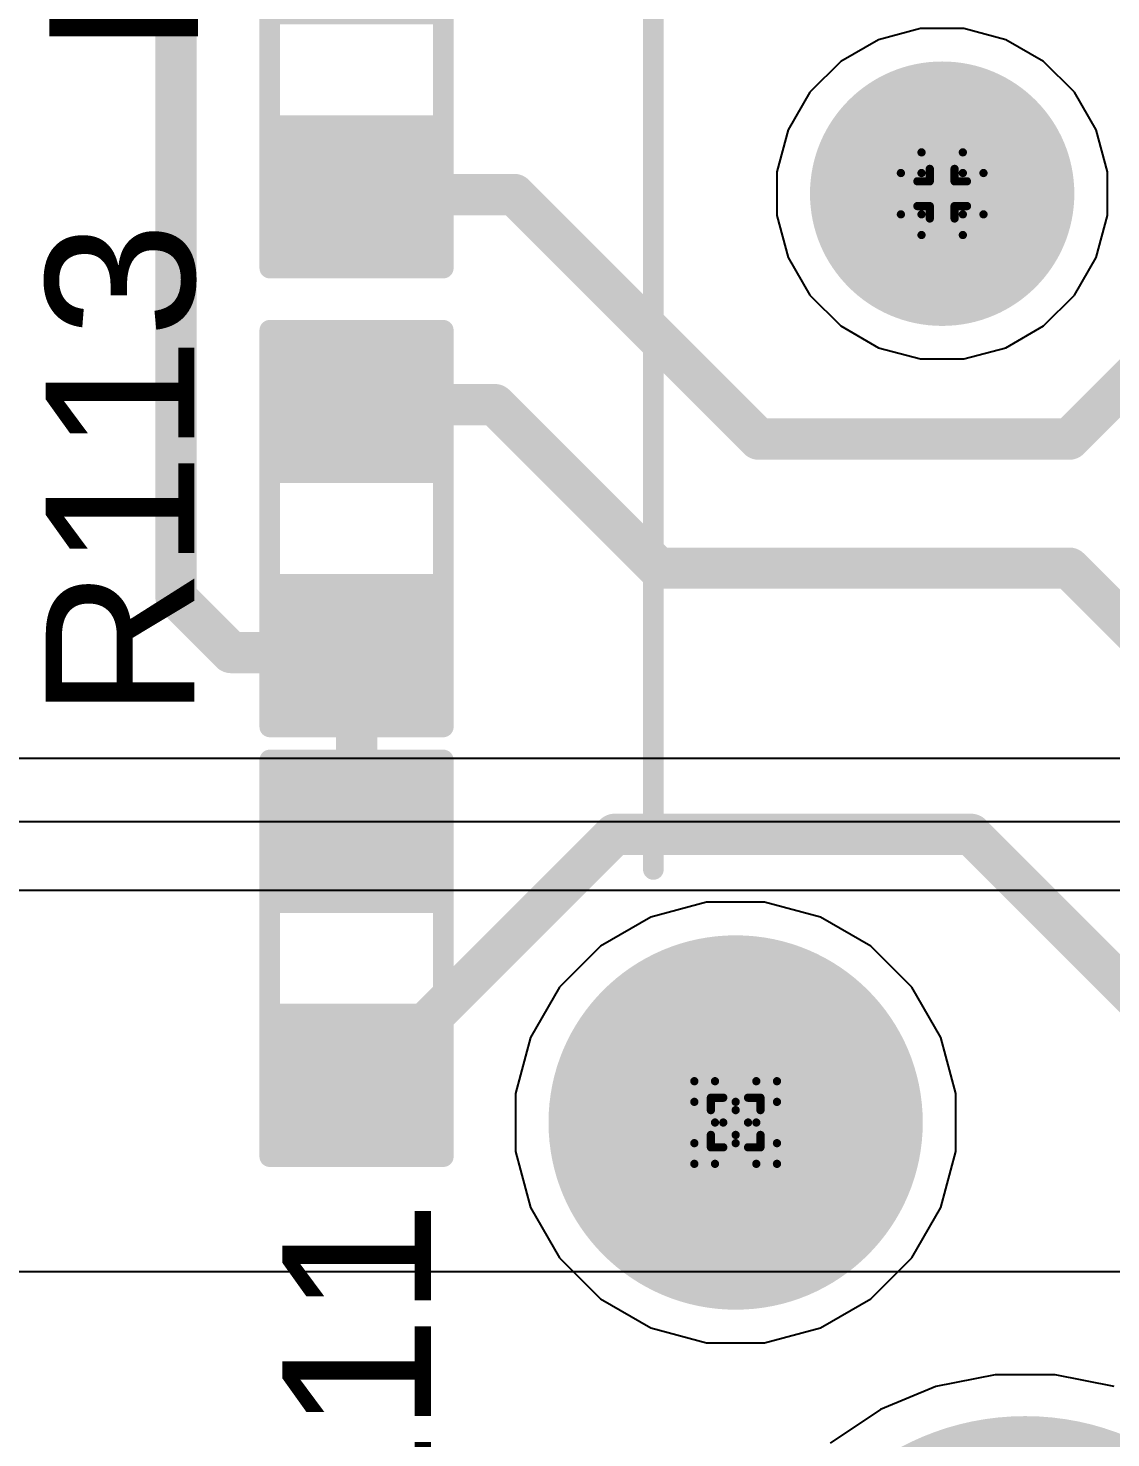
# Model space of a CAD drawing. Header units: inches. Extents: x -11 to 5428, y 0 to 5423.
# Drawn here: x 284.7 to 291.36, y 6.83 to 15.49 of the extents above; entities that cross this region are included whole.
import ezdxf

# ---------------------------------------------------------------- set-up
doc = ezdxf.new("R2010")
doc.units = ezdxf.units.IN
for name, color, linetype in [('Bottom Layer', 5, 'Continuous'), ('Bottom Solder', 6, 'Continuous'), ('Drill Drawing', 1, 'Continuous'), ('GND', 16, 'Continuous'), ('Multi-Layer', 9, 'Continuous'), ('Pad Holes', 156, 'Continuous'), ('PWR', 76, 'Continuous'), ('Top Layer', 1, 'Continuous'), ('Top Overlay', 2, 'Continuous'), ('Top Paste', 8, 'Continuous'), ('Top Solder', 216, 'Continuous')]:
    doc.layers.add(name, color=color, linetype=linetype)
doc.styles.add('Arial', font='', dxfattribs={"height": 0.2})
doc.styles.get('Arial').set_extended_font_data('Arial')

# ---------------------------------------------------------------- blocks, each defined once
blk = doc.blocks.new('2_406549_1_229')
at = {"layer": 'Bottom Layer'}
h = blk.add_hatch(color=5, dxfattribs=at)
edge = h.paths.add_edge_path()
edge.add_arc((-6.8601, 3.3), 0.762, 0, 360)
h = blk.add_hatch(color=5, dxfattribs=at)
edge = h.paths.add_edge_path()
edge.add_arc((-8.1301, -2.4099), 1.1, 0, 360)
at = {"layer": 'Bottom Solder'}
h = blk.add_hatch(color=6, dxfattribs=at)
edge = h.paths.add_edge_path()
edge.add_arc((-6.8601, 3.3), 0.8128, 0, 360)
h = blk.add_hatch(color=6, dxfattribs=at)
edge = h.paths.add_edge_path()
edge.add_arc((-8.1301, -2.4099), 1.1508, 0, 360)
at = {"layer": 'GND'}
h = blk.add_hatch(color=16, dxfattribs=at)
edge = h.paths.add_edge_path()
edge.add_arc((-6.8601, 3.3), 0.762, 0, 360)
h = blk.add_hatch(color=16, dxfattribs=at)
edge = h.paths.add_edge_path()
edge.add_arc((-8.1301, -2.4099), 1.1, 0, 360)
at = {"layer": 'Multi-Layer'}
h = blk.add_hatch(color=9, dxfattribs=at)
edge = h.paths.add_edge_path()
edge.add_arc((-6.8601, 3.3), 0.762, 0, 360)
h = blk.add_hatch(color=9, dxfattribs=at)
edge = h.paths.add_edge_path()
edge.add_arc((-8.1301, -2.4099), 1.1, 0, 360)
at = {"layer": 'Pad Holes'}
h = blk.add_hatch(color=7, dxfattribs=at)
edge = h.paths.add_edge_path()
edge.add_arc((-6.8601, 3.3), 0.45, 0, 360)
h = blk.add_hatch(color=7, dxfattribs=at)
edge = h.paths.add_edge_path()
edge.add_arc((-8.1301, -2.4099), 0.785, 0, 360)
h = blk.add_hatch(color=7, dxfattribs=at)
edge = h.paths.add_edge_path()
edge.add_arc((-6.35, -5.8399), 1.625, 0, 360)
at = {"layer": 'PWR'}
h = blk.add_hatch(color=76, dxfattribs=at)
edge = h.paths.add_edge_path()
edge.add_arc((-6.8601, 3.3), 0.762, 0, 360)
h = blk.add_hatch(color=76, dxfattribs=at)
edge = h.paths.add_edge_path()
edge.add_arc((-8.1301, -2.4099), 1.1, 0, 360)
at = {"layer": 'Top Layer'}
h = blk.add_hatch(color=1, dxfattribs=at)
edge = h.paths.add_edge_path()
edge.add_arc((-6.8601, 3.3), 0.762, 0, 360)
h = blk.add_hatch(color=1, dxfattribs=at)
edge = h.paths.add_edge_path()
edge.add_arc((-8.1301, -2.4099), 1.1, 0, 360)
at = {"layer": 'Top Solder'}
h = blk.add_hatch(color=216, dxfattribs=at)
edge = h.paths.add_edge_path()
edge.add_arc((-6.8601, 3.3), 0.8128, 0, 360)
h = blk.add_hatch(color=216, dxfattribs=at)
edge = h.paths.add_edge_path()
edge.add_arc((-8.1301, -2.4099), 1.1508, 0, 360)
at = {"layer": 'Top Overlay'}
blk.add_lwpolyline([(-8.636, -0.8541, 0.127, 0.127, 0), (-8.636, 4.826, 0.127, 0.127, 0)], format="xyseb", dxfattribs=at)
blk.add_lwpolyline([(-8.6678, -0.8541, 0.0635, 0.0635, 1), (-8.6043, -0.8541, 0.0635, 0.0635, 1)], format="xyseb", close=True, dxfattribs=at)
blk = doc.blocks.new('R___0603_230')
at = {"layer": 'Top Layer'}
for points in [[(-0.381, 0.4445), (-0.381, -0.4445), (-1.143, -0.4445), (-1.143, 0.4445)], [(1.143, 0.4445), (1.143, -0.4445), (0.381, -0.4445), (0.381, 0.4445)]]:
    blk.add_hatch(color=1, dxfattribs=at).paths.add_polyline_path(points)
at = {"layer": 'Top Paste'}
for points in [[(-0.381, 0.4445), (-0.381, -0.4445), (-1.143, -0.4445), (-1.143, 0.4445)], [(1.143, 0.4445), (1.143, -0.4445), (0.381, -0.4445), (0.381, 0.4445)]]:
    blk.add_hatch(color=8, dxfattribs=at).paths.add_polyline_path(points)
at = {"layer": 'Top Solder'}
for points in [[(-0.2794, 0.5461), (-0.2794, -0.5461), (-1.2446, -0.5461), (-1.2446, 0.5461)], [(1.2446, 0.5461), (1.2446, -0.5461), (0.2794, -0.5461), (0.2794, 0.5461)]]:
    blk.add_hatch(color=216, dxfattribs=at).paths.add_polyline_path(points)
at = {"layer": 'Top Overlay'}
for points in [[(-1.2192, 0.5334, 0.127, 0.127, 0), (1.2192, 0.5334, 0.127, 0.127, 0)], [(-1.2192, 0.5334, 0.127, 0.127, 0), (-1.2192, -0.5334, 0.127, 0.127, 0)], [(1.2192, 0.5334, 0.127, 0.127, 0), (1.2192, -0.5334, 0.127, 0.127, 0)], [(-1.2192, -0.5334, 0.127, 0.127, 0), (1.2192, -0.5334, 0.127, 0.127, 0)]]:
    blk.add_lwpolyline(points, format="xyseb", dxfattribs=at)
for points in [[(-1.2509, 0.5334, 0.0635, 0.0635, 1), (-1.1874, 0.5334, 0.0635, 0.0635, 1)], [(-1.2509, 0.5334, 0.0635, 0.0635, 1), (-1.1874, 0.5334, 0.0635, 0.0635, 1)], [(1.1875, 0.5334, 0.0635, 0.0635, 1), (1.251, 0.5334, 0.0635, 0.0635, 1)], [(1.1875, 0.5334, 0.0635, 0.0635, 1), (1.251, 0.5334, 0.0635, 0.0635, 1)], [(-1.2509, -0.5334, 0.0635, 0.0635, 1), (-1.1874, -0.5334, 0.0635, 0.0635, 1)], [(-1.2509, -0.5334, 0.0635, 0.0635, 1), (-1.1874, -0.5334, 0.0635, 0.0635, 1)], [(1.1875, -0.5334, 0.0635, 0.0635, 1), (1.251, -0.5334, 0.0635, 0.0635, 1)], [(1.1875, -0.5334, 0.0635, 0.0635, 1), (1.251, -0.5334, 0.0635, 0.0635, 1)]]:
    blk.add_lwpolyline(points, format="xyseb", close=True, dxfattribs=at)
blk = doc.blocks.new('R___0603_233')
at = {"layer": 'Top Layer'}
for points in [[(-0.381, 0.4445), (-0.381, -0.4445), (-1.143, -0.4445), (-1.143, 0.4445)], [(1.143, 0.4445), (1.143, -0.4445), (0.381, -0.4445), (0.381, 0.4445)]]:
    blk.add_hatch(color=1, dxfattribs=at).paths.add_polyline_path(points)
at = {"layer": 'Top Paste'}
for points in [[(-0.381, 0.4445), (-0.381, -0.4445), (-1.143, -0.4445), (-1.143, 0.4445)], [(1.143, 0.4445), (1.143, -0.4445), (0.381, -0.4445), (0.381, 0.4445)]]:
    blk.add_hatch(color=8, dxfattribs=at).paths.add_polyline_path(points)
at = {"layer": 'Top Solder'}
for points in [[(-0.2794, 0.5461), (-0.2794, -0.5461), (-1.2446, -0.5461), (-1.2446, 0.5461)], [(1.2446, 0.5461), (1.2446, -0.5461), (0.2794, -0.5461), (0.2794, 0.5461)]]:
    blk.add_hatch(color=216, dxfattribs=at).paths.add_polyline_path(points)
at = {"layer": 'Top Overlay'}
for points in [[(-1.2192, 0.5334, 0.127, 0.127, 0), (1.2192, 0.5334, 0.127, 0.127, 0)], [(-1.2192, 0.5334, 0.127, 0.127, 0), (-1.2192, -0.5334, 0.127, 0.127, 0)], [(1.2192, 0.5334, 0.127, 0.127, 0), (1.2192, -0.5334, 0.127, 0.127, 0)], [(-1.2192, -0.5334, 0.127, 0.127, 0), (1.2192, -0.5334, 0.127, 0.127, 0)]]:
    blk.add_lwpolyline(points, format="xyseb", dxfattribs=at)
for points in [[(-1.25095, 0.5334, 0.0635, 0.0635, 1), (-1.18745, 0.5334, 0.0635, 0.0635, 1)], [(-1.25095, 0.5334, 0.0635, 0.0635, 1), (-1.18745, 0.5334, 0.0635, 0.0635, 1)], [(1.18745, 0.5334, 0.0635, 0.0635, 1), (1.25095, 0.5334, 0.0635, 0.0635, 1)], [(1.18745, 0.5334, 0.0635, 0.0635, 1), (1.25095, 0.5334, 0.0635, 0.0635, 1)], [(-1.25095, -0.5334, 0.0635, 0.0635, 1), (-1.18745, -0.5334, 0.0635, 0.0635, 1)], [(-1.25095, -0.5334, 0.0635, 0.0635, 1), (-1.18745, -0.5334, 0.0635, 0.0635, 1)], [(1.18745, -0.5334, 0.0635, 0.0635, 1), (1.25095, -0.5334, 0.0635, 0.0635, 1)], [(1.18745, -0.5334, 0.0635, 0.0635, 1), (1.25095, -0.5334, 0.0635, 0.0635, 1)]]:
    blk.add_lwpolyline(points, format="xyseb", close=True, dxfattribs=at)
blk = doc.blocks.new('R___0603_235')
at = {"layer": 'Top Layer'}
for points in [[(-0.381, 0.4445), (-0.381, -0.4445), (-1.143, -0.4445), (-1.143, 0.4445)], [(1.143, 0.4445), (1.143, -0.4445), (0.381, -0.4445), (0.381, 0.4445)]]:
    blk.add_hatch(color=1, dxfattribs=at).paths.add_polyline_path(points)
at = {"layer": 'Top Paste'}
for points in [[(-0.381, 0.4445), (-0.381, -0.4445), (-1.143, -0.4445), (-1.143, 0.4445)], [(1.143, 0.4445), (1.143, -0.4445), (0.381, -0.4445), (0.381, 0.4445)]]:
    blk.add_hatch(color=8, dxfattribs=at).paths.add_polyline_path(points)
at = {"layer": 'Top Solder'}
for points in [[(-0.2794, 0.5461), (-0.2794, -0.5461), (-1.2446, -0.5461), (-1.2446, 0.5461)], [(1.2446, 0.5461), (1.2446, -0.5461), (0.2794, -0.5461), (0.2794, 0.5461)]]:
    blk.add_hatch(color=216, dxfattribs=at).paths.add_polyline_path(points)
at = {"layer": 'Top Overlay'}
for points in [[(1.2192, 0.5334, 0.127, 0.127, 0), (-1.2192, 0.5334, 0.127, 0.127, 0)], [(-1.2192, -0.5334, 0.127, 0.127, 0), (-1.2192, 0.5334, 0.127, 0.127, 0)], [(1.2192, -0.5334, 0.127, 0.127, 0), (1.2192, 0.5334, 0.127, 0.127, 0)], [(1.2192, -0.5334, 0.127, 0.127, 0), (-1.2192, -0.5334, 0.127, 0.127, 0)]]:
    blk.add_lwpolyline(points, format="xyseb", dxfattribs=at)
for points in [[(-1.25095, 0.5334, 0.0635, 0.0635, 1), (-1.18745, 0.5334, 0.0635, 0.0635, 1)], [(-1.25095, 0.5334, 0.0635, 0.0635, 1), (-1.18745, 0.5334, 0.0635, 0.0635, 1)], [(1.18745, 0.5334, 0.0635, 0.0635, 1), (1.25095, 0.5334, 0.0635, 0.0635, 1)], [(1.18745, 0.5334, 0.0635, 0.0635, 1), (1.25095, 0.5334, 0.0635, 0.0635, 1)], [(-1.25095, -0.5334, 0.0635, 0.0635, 1), (-1.18745, -0.5334, 0.0635, 0.0635, 1)], [(-1.25095, -0.5334, 0.0635, 0.0635, 1), (-1.18745, -0.5334, 0.0635, 0.0635, 1)], [(1.18745, -0.5334, 0.0635, 0.0635, 1), (1.25095, -0.5334, 0.0635, 0.0635, 1)], [(1.18745, -0.5334, 0.0635, 0.0635, 1), (1.25095, -0.5334, 0.0635, 0.0635, 1)]]:
    blk.add_lwpolyline(points, format="xyseb", close=True, dxfattribs=at)

msp = doc.modelspace()

# ---------------------------------------------------------------- linework, layer by layer
at = {"layer": 'Drill Drawing'}
for points in [[(290.1957, 14.6044, 0.0508, 0.0508, 0), (290.1957, 14.7314, 0.0508, 0.0508, 0)], [(290.1957, 14.7314, 0.0508, 0.0508, 0), (290.4497, 14.7314, 0.0508, 0.0508, 0)], [(290.4497, 14.6044, 0.0508, 0.0508, 0), (290.4497, 14.7314, 0.0508, 0.0508, 0)], [(290.2465, 14.5536, 0.0508, 0.0508, 0), (290.2465, 14.6298, 0.0508, 0.0508, 0)], [(290.2465, 14.6298, 0.0508, 0.0508, 0), (290.3989, 14.6298, 0.0508, 0.0508, 0)], [(290.3989, 14.5536, 0.0508, 0.0508, 0), (290.3989, 14.6298, 0.0508, 0.0508, 0)], [(290.0687, 14.3504, 0.0508, 0.0508, 0), (290.0687, 14.6044, 0.0508, 0.0508, 0)], [(290.0687, 14.6044, 0.0508, 0.0508, 0), (290.1957, 14.6044, 0.0508, 0.0508, 0)], [(290.1703, 14.4012, 0.0508, 0.0508, 0), (290.1703, 14.5536, 0.0508, 0.0508, 0)], [(290.1703, 14.5536, 0.0508, 0.0508, 0), (290.2465, 14.5536, 0.0508, 0.0508, 0)], [(290.3989, 14.5536, 0.0508, 0.0508, 0), (290.4751, 14.5536, 0.0508, 0.0508, 0)], [(290.4497, 14.6044, 0.0508, 0.0508, 0), (290.5767, 14.6044, 0.0508, 0.0508, 0)], [(290.4751, 14.4012, 0.0508, 0.0508, 0), (290.4751, 14.5536, 0.0508, 0.0508, 0)], [(290.5767, 14.3504, 0.0508, 0.0508, 0), (290.5767, 14.6044, 0.0508, 0.0508, 0)], [(290.1703, 14.4012, 0.0508, 0.0508, 0), (290.2465, 14.4012, 0.0508, 0.0508, 0)], [(290.2465, 14.325, 0.0508, 0.0508, 0), (290.2465, 14.4012, 0.0508, 0.0508, 0)], [(290.3989, 14.4012, 0.0508, 0.0508, 0), (290.4751, 14.4012, 0.0508, 0.0508, 0)], [(290.3989, 14.325, 0.0508, 0.0508, 0), (290.3989, 14.4012, 0.0508, 0.0508, 0)], [(290.0687, 14.3504, 0.0508, 0.0508, 0), (290.1957, 14.3504, 0.0508, 0.0508, 0)], [(290.1957, 14.2234, 0.0508, 0.0508, 0), (290.1957, 14.3504, 0.0508, 0.0508, 0)], [(290.2465, 14.325, 0.0508, 0.0508, 0), (290.3989, 14.325, 0.0508, 0.0508, 0)], [(290.4497, 14.3504, 0.0508, 0.0508, 0), (290.5767, 14.3504, 0.0508, 0.0508, 0)], [(290.4497, 14.2234, 0.0508, 0.0508, 0), (290.4497, 14.3504, 0.0508, 0.0508, 0)], [(290.1957, 14.2234, 0.0508, 0.0508, 0), (290.4497, 14.2234, 0.0508, 0.0508, 0)], [(288.7987, 8.8944, 0.0508, 0.0508, 0), (288.7987, 9.0214, 0.0508, 0.0508, 0)], [(288.7987, 9.0214, 0.0508, 0.0508, 0), (288.9257, 9.0214, 0.0508, 0.0508, 0)], [(288.9257, 9.0214, 0.0508, 0.0508, 0), (289.0527, 8.8944, 0.0508, 0.0508, 0)], [(289.0527, 8.8944, 0.0508, 0.0508, 0), (289.1797, 9.0214, 0.0508, 0.0508, 0)], [(289.1797, 9.0214, 0.0508, 0.0508, 0), (289.3067, 9.0214, 0.0508, 0.0508, 0)], [(289.3067, 8.8944, 0.0508, 0.0508, 0), (289.3067, 9.0214, 0.0508, 0.0508, 0)], [(288.9003, 8.8436, 0.0508, 0.0508, 0), (288.9003, 8.9198, 0.0508, 0.0508, 0)], [(288.9003, 8.9198, 0.0508, 0.0508, 0), (288.9765, 8.9198, 0.0508, 0.0508, 0)], [(288.9765, 8.9198, 0.0508, 0.0508, 0), (289.0527, 8.8436, 0.0508, 0.0508, 0)], [(289.0527, 8.8436, 0.0508, 0.0508, 0), (289.1289, 8.9198, 0.0508, 0.0508, 0)], [(289.1289, 8.9198, 0.0508, 0.0508, 0), (289.2051, 8.9198, 0.0508, 0.0508, 0)], [(289.2051, 8.8436, 0.0508, 0.0508, 0), (289.2051, 8.9198, 0.0508, 0.0508, 0)], [(288.7987, 8.8944, 0.0508, 0.0508, 0), (288.9257, 8.7674, 0.0508, 0.0508, 0)], [(288.9003, 8.8436, 0.0508, 0.0508, 0), (288.9765, 8.7674, 0.0508, 0.0508, 0)], [(289.1289, 8.7674, 0.0508, 0.0508, 0), (289.2051, 8.8436, 0.0508, 0.0508, 0)], [(289.1797, 8.7674, 0.0508, 0.0508, 0), (289.3067, 8.8944, 0.0508, 0.0508, 0)], [(288.7987, 8.6404, 0.0508, 0.0508, 0), (288.9257, 8.7674, 0.0508, 0.0508, 0)], [(288.9003, 8.6912, 0.0508, 0.0508, 0), (288.9765, 8.7674, 0.0508, 0.0508, 0)], [(289.1289, 8.7674, 0.0508, 0.0508, 0), (289.2051, 8.6912, 0.0508, 0.0508, 0)], [(289.1797, 8.7674, 0.0508, 0.0508, 0), (289.3067, 8.6404, 0.0508, 0.0508, 0)], [(288.7987, 8.5134, 0.0508, 0.0508, 0), (288.7987, 8.6404, 0.0508, 0.0508, 0)], [(288.9003, 8.615, 0.0508, 0.0508, 0), (288.9003, 8.6912, 0.0508, 0.0508, 0)], [(288.9257, 8.5134, 0.0508, 0.0508, 0), (289.0527, 8.6404, 0.0508, 0.0508, 0)], [(288.9765, 8.615, 0.0508, 0.0508, 0), (289.0527, 8.6912, 0.0508, 0.0508, 0)], [(289.0527, 8.6912, 0.0508, 0.0508, 0), (289.1289, 8.615, 0.0508, 0.0508, 0)], [(289.0527, 8.6404, 0.0508, 0.0508, 0), (289.1797, 8.5134, 0.0508, 0.0508, 0)], [(289.2051, 8.615, 0.0508, 0.0508, 0), (289.2051, 8.6912, 0.0508, 0.0508, 0)], [(289.3067, 8.5134, 0.0508, 0.0508, 0), (289.3067, 8.6404, 0.0508, 0.0508, 0)], [(288.9003, 8.615, 0.0508, 0.0508, 0), (288.9765, 8.615, 0.0508, 0.0508, 0)], [(289.1289, 8.615, 0.0508, 0.0508, 0), (289.2051, 8.615, 0.0508, 0.0508, 0)], [(288.7987, 8.5134, 0.0508, 0.0508, 0), (288.9257, 8.5134, 0.0508, 0.0508, 0)], [(289.1797, 8.5134, 0.0508, 0.0508, 0), (289.3067, 8.5134, 0.0508, 0.0508, 0)]]:
    msp.add_lwpolyline(points, format="xyseb", dxfattribs=at)
for points in [[(290.183, 14.7314, 0.0254, 0.0254, 1), (290.2084, 14.7314, 0.0254, 0.0254, 1)], [(290.183, 14.7314, 0.0254, 0.0254, 1), (290.2084, 14.7314, 0.0254, 0.0254, 1)], [(290.437, 14.7314, 0.0254, 0.0254, 1), (290.4624, 14.7314, 0.0254, 0.0254, 1)], [(290.437, 14.7314, 0.0254, 0.0254, 1), (290.4624, 14.7314, 0.0254, 0.0254, 1)], [(290.2338, 14.6298, 0.0254, 0.0254, 1), (290.2592, 14.6298, 0.0254, 0.0254, 1)], [(290.2338, 14.6298, 0.0254, 0.0254, 1), (290.2592, 14.6298, 0.0254, 0.0254, 1)], [(290.3862, 14.6298, 0.0254, 0.0254, 1), (290.4116, 14.6298, 0.0254, 0.0254, 1)], [(290.3862, 14.6298, 0.0254, 0.0254, 1), (290.4116, 14.6298, 0.0254, 0.0254, 1)], [(290.056, 14.6044, 0.0254, 0.0254, 1), (290.0814, 14.6044, 0.0254, 0.0254, 1)], [(290.056, 14.6044, 0.0254, 0.0254, 1), (290.0814, 14.6044, 0.0254, 0.0254, 1)], [(290.1576, 14.5536, 0.0254, 0.0254, 1), (290.183, 14.5536, 0.0254, 0.0254, 1)], [(290.1576, 14.5536, 0.0254, 0.0254, 1), (290.183, 14.5536, 0.0254, 0.0254, 1)], [(290.183, 14.6044, 0.0254, 0.0254, 1), (290.2084, 14.6044, 0.0254, 0.0254, 1)], [(290.183, 14.6044, 0.0254, 0.0254, 1), (290.2084, 14.6044, 0.0254, 0.0254, 1)], [(290.2338, 14.5536, 0.0254, 0.0254, 1), (290.2592, 14.5536, 0.0254, 0.0254, 1)], [(290.2338, 14.5536, 0.0254, 0.0254, 1), (290.2592, 14.5536, 0.0254, 0.0254, 1)], [(290.3862, 14.5536, 0.0254, 0.0254, 1), (290.4116, 14.5536, 0.0254, 0.0254, 1)], [(290.3862, 14.5536, 0.0254, 0.0254, 1), (290.4116, 14.5536, 0.0254, 0.0254, 1)], [(290.437, 14.6044, 0.0254, 0.0254, 1), (290.4624, 14.6044, 0.0254, 0.0254, 1)], [(290.437, 14.6044, 0.0254, 0.0254, 1), (290.4624, 14.6044, 0.0254, 0.0254, 1)], [(290.4624, 14.5536, 0.0254, 0.0254, 1), (290.4878, 14.5536, 0.0254, 0.0254, 1)], [(290.4624, 14.5536, 0.0254, 0.0254, 1), (290.4878, 14.5536, 0.0254, 0.0254, 1)], [(290.564, 14.6044, 0.0254, 0.0254, 1), (290.5894, 14.6044, 0.0254, 0.0254, 1)], [(290.564, 14.6044, 0.0254, 0.0254, 1), (290.5894, 14.6044, 0.0254, 0.0254, 1)], [(290.1576, 14.4012, 0.0254, 0.0254, 1), (290.183, 14.4012, 0.0254, 0.0254, 1)], [(290.1576, 14.4012, 0.0254, 0.0254, 1), (290.183, 14.4012, 0.0254, 0.0254, 1)], [(290.2338, 14.4012, 0.0254, 0.0254, 1), (290.2592, 14.4012, 0.0254, 0.0254, 1)], [(290.2338, 14.4012, 0.0254, 0.0254, 1), (290.2592, 14.4012, 0.0254, 0.0254, 1)], [(290.3862, 14.4012, 0.0254, 0.0254, 1), (290.4116, 14.4012, 0.0254, 0.0254, 1)], [(290.3862, 14.4012, 0.0254, 0.0254, 1), (290.4116, 14.4012, 0.0254, 0.0254, 1)], [(290.4624, 14.4012, 0.0254, 0.0254, 1), (290.4878, 14.4012, 0.0254, 0.0254, 1)], [(290.4624, 14.4012, 0.0254, 0.0254, 1), (290.4878, 14.4012, 0.0254, 0.0254, 1)], [(290.056, 14.3504, 0.0254, 0.0254, 1), (290.0814, 14.3504, 0.0254, 0.0254, 1)], [(290.056, 14.3504, 0.0254, 0.0254, 1), (290.0814, 14.3504, 0.0254, 0.0254, 1)], [(290.183, 14.3504, 0.0254, 0.0254, 1), (290.2084, 14.3504, 0.0254, 0.0254, 1)], [(290.183, 14.3504, 0.0254, 0.0254, 1), (290.2084, 14.3504, 0.0254, 0.0254, 1)], [(290.2338, 14.325, 0.0254, 0.0254, 1), (290.2592, 14.325, 0.0254, 0.0254, 1)], [(290.2338, 14.325, 0.0254, 0.0254, 1), (290.2592, 14.325, 0.0254, 0.0254, 1)], [(290.3862, 14.325, 0.0254, 0.0254, 1), (290.4116, 14.325, 0.0254, 0.0254, 1)], [(290.3862, 14.325, 0.0254, 0.0254, 1), (290.4116, 14.325, 0.0254, 0.0254, 1)], [(290.437, 14.3504, 0.0254, 0.0254, 1), (290.4624, 14.3504, 0.0254, 0.0254, 1)], [(290.437, 14.3504, 0.0254, 0.0254, 1), (290.4624, 14.3504, 0.0254, 0.0254, 1)], [(290.564, 14.3504, 0.0254, 0.0254, 1), (290.5894, 14.3504, 0.0254, 0.0254, 1)], [(290.564, 14.3504, 0.0254, 0.0254, 1), (290.5894, 14.3504, 0.0254, 0.0254, 1)], [(290.183, 14.2234, 0.0254, 0.0254, 1), (290.2084, 14.2234, 0.0254, 0.0254, 1)], [(290.183, 14.2234, 0.0254, 0.0254, 1), (290.2084, 14.2234, 0.0254, 0.0254, 1)], [(290.437, 14.2234, 0.0254, 0.0254, 1), (290.4624, 14.2234, 0.0254, 0.0254, 1)], [(290.437, 14.2234, 0.0254, 0.0254, 1), (290.4624, 14.2234, 0.0254, 0.0254, 1)], [(288.786, 9.0214, 0.0254, 0.0254, 1), (288.8114, 9.0214, 0.0254, 0.0254, 1)], [(288.786, 9.0214, 0.0254, 0.0254, 1), (288.8114, 9.0214, 0.0254, 0.0254, 1)], [(288.913, 9.0214, 0.0254, 0.0254, 1), (288.9384, 9.0214, 0.0254, 0.0254, 1)], [(288.913, 9.0214, 0.0254, 0.0254, 1), (288.9384, 9.0214, 0.0254, 0.0254, 1)], [(289.167, 9.0214, 0.0254, 0.0254, 1), (289.1924, 9.0214, 0.0254, 0.0254, 1)], [(289.167, 9.0214, 0.0254, 0.0254, 1), (289.1924, 9.0214, 0.0254, 0.0254, 1)], [(289.294, 9.0214, 0.0254, 0.0254, 1), (289.3194, 9.0214, 0.0254, 0.0254, 1)], [(289.294, 9.0214, 0.0254, 0.0254, 1), (289.3194, 9.0214, 0.0254, 0.0254, 1)], [(288.8876, 8.9198, 0.0254, 0.0254, 1), (288.913, 8.9198, 0.0254, 0.0254, 1)], [(288.8876, 8.9198, 0.0254, 0.0254, 1), (288.913, 8.9198, 0.0254, 0.0254, 1)], [(288.9638, 8.9198, 0.0254, 0.0254, 1), (288.9892, 8.9198, 0.0254, 0.0254, 1)], [(288.9638, 8.9198, 0.0254, 0.0254, 1), (288.9892, 8.9198, 0.0254, 0.0254, 1)], [(289.1162, 8.9198, 0.0254, 0.0254, 1), (289.1416, 8.9198, 0.0254, 0.0254, 1)], [(289.1162, 8.9198, 0.0254, 0.0254, 1), (289.1416, 8.9198, 0.0254, 0.0254, 1)], [(289.1924, 8.9198, 0.0254, 0.0254, 1), (289.2178, 8.9198, 0.0254, 0.0254, 1)], [(289.1924, 8.9198, 0.0254, 0.0254, 1), (289.2178, 8.9198, 0.0254, 0.0254, 1)], [(288.786, 8.8944, 0.0254, 0.0254, 1), (288.8114, 8.8944, 0.0254, 0.0254, 1)], [(288.786, 8.8944, 0.0254, 0.0254, 1), (288.8114, 8.8944, 0.0254, 0.0254, 1)], [(288.8876, 8.8436, 0.0254, 0.0254, 1), (288.913, 8.8436, 0.0254, 0.0254, 1)], [(288.8876, 8.8436, 0.0254, 0.0254, 1), (288.913, 8.8436, 0.0254, 0.0254, 1)], [(289.04, 8.8944, 0.0254, 0.0254, 1), (289.0654, 8.8944, 0.0254, 0.0254, 1)], [(289.04, 8.8944, 0.0254, 0.0254, 1), (289.0654, 8.8944, 0.0254, 0.0254, 1)], [(289.04, 8.8436, 0.0254, 0.0254, 1), (289.0654, 8.8436, 0.0254, 0.0254, 1)], [(289.04, 8.8436, 0.0254, 0.0254, 1), (289.0654, 8.8436, 0.0254, 0.0254, 1)], [(289.1924, 8.8436, 0.0254, 0.0254, 1), (289.2178, 8.8436, 0.0254, 0.0254, 1)], [(289.1924, 8.8436, 0.0254, 0.0254, 1), (289.2178, 8.8436, 0.0254, 0.0254, 1)], [(289.294, 8.8944, 0.0254, 0.0254, 1), (289.3194, 8.8944, 0.0254, 0.0254, 1)], [(289.294, 8.8944, 0.0254, 0.0254, 1), (289.3194, 8.8944, 0.0254, 0.0254, 1)], [(288.913, 8.7674, 0.0254, 0.0254, 1), (288.9384, 8.7674, 0.0254, 0.0254, 1)], [(288.913, 8.7674, 0.0254, 0.0254, 1), (288.9384, 8.7674, 0.0254, 0.0254, 1)], [(288.9638, 8.7674, 0.0254, 0.0254, 1), (288.9892, 8.7674, 0.0254, 0.0254, 1)], [(288.9638, 8.7674, 0.0254, 0.0254, 1), (288.9892, 8.7674, 0.0254, 0.0254, 1)], [(289.1162, 8.7674, 0.0254, 0.0254, 1), (289.1416, 8.7674, 0.0254, 0.0254, 1)], [(289.1162, 8.7674, 0.0254, 0.0254, 1), (289.1416, 8.7674, 0.0254, 0.0254, 1)], [(289.167, 8.7674, 0.0254, 0.0254, 1), (289.1924, 8.7674, 0.0254, 0.0254, 1)], [(289.167, 8.7674, 0.0254, 0.0254, 1), (289.1924, 8.7674, 0.0254, 0.0254, 1)], [(288.786, 8.6404, 0.0254, 0.0254, 1), (288.8114, 8.6404, 0.0254, 0.0254, 1)], [(288.786, 8.6404, 0.0254, 0.0254, 1), (288.8114, 8.6404, 0.0254, 0.0254, 1)], [(288.8876, 8.6912, 0.0254, 0.0254, 1), (288.913, 8.6912, 0.0254, 0.0254, 1)], [(288.8876, 8.6912, 0.0254, 0.0254, 1), (288.913, 8.6912, 0.0254, 0.0254, 1)], [(289.04, 8.6912, 0.0254, 0.0254, 1), (289.0654, 8.6912, 0.0254, 0.0254, 1)], [(289.04, 8.6912, 0.0254, 0.0254, 1), (289.0654, 8.6912, 0.0254, 0.0254, 1)], [(289.04, 8.6404, 0.0254, 0.0254, 1), (289.0654, 8.6404, 0.0254, 0.0254, 1)], [(289.04, 8.6404, 0.0254, 0.0254, 1), (289.0654, 8.6404, 0.0254, 0.0254, 1)], [(289.1924, 8.6912, 0.0254, 0.0254, 1), (289.2178, 8.6912, 0.0254, 0.0254, 1)], [(289.1924, 8.6912, 0.0254, 0.0254, 1), (289.2178, 8.6912, 0.0254, 0.0254, 1)], [(289.294, 8.6404, 0.0254, 0.0254, 1), (289.3194, 8.6404, 0.0254, 0.0254, 1)], [(289.294, 8.6404, 0.0254, 0.0254, 1), (289.3194, 8.6404, 0.0254, 0.0254, 1)], [(288.8876, 8.615, 0.0254, 0.0254, 1), (288.913, 8.615, 0.0254, 0.0254, 1)], [(288.8876, 8.615, 0.0254, 0.0254, 1), (288.913, 8.615, 0.0254, 0.0254, 1)], [(288.9638, 8.615, 0.0254, 0.0254, 1), (288.9892, 8.615, 0.0254, 0.0254, 1)], [(288.9638, 8.615, 0.0254, 0.0254, 1), (288.9892, 8.615, 0.0254, 0.0254, 1)], [(289.1162, 8.615, 0.0254, 0.0254, 1), (289.1416, 8.615, 0.0254, 0.0254, 1)], [(289.1162, 8.615, 0.0254, 0.0254, 1), (289.1416, 8.615, 0.0254, 0.0254, 1)], [(289.1924, 8.615, 0.0254, 0.0254, 1), (289.2178, 8.615, 0.0254, 0.0254, 1)], [(289.1924, 8.615, 0.0254, 0.0254, 1), (289.2178, 8.615, 0.0254, 0.0254, 1)], [(288.786, 8.5134, 0.0254, 0.0254, 1), (288.8114, 8.5134, 0.0254, 0.0254, 1)], [(288.786, 8.5134, 0.0254, 0.0254, 1), (288.8114, 8.5134, 0.0254, 0.0254, 1)], [(288.913, 8.5134, 0.0254, 0.0254, 1), (288.9384, 8.5134, 0.0254, 0.0254, 1)], [(288.913, 8.5134, 0.0254, 0.0254, 1), (288.9384, 8.5134, 0.0254, 0.0254, 1)], [(289.167, 8.5134, 0.0254, 0.0254, 1), (289.1924, 8.5134, 0.0254, 0.0254, 1)], [(289.167, 8.5134, 0.0254, 0.0254, 1), (289.1924, 8.5134, 0.0254, 0.0254, 1)], [(289.294, 8.5134, 0.0254, 0.0254, 1), (289.3194, 8.5134, 0.0254, 0.0254, 1)], [(289.294, 8.5134, 0.0254, 0.0254, 1), (289.3194, 8.5134, 0.0254, 0.0254, 1)]]:
    msp.add_lwpolyline(points, format="xyseb", close=True, dxfattribs=at)
at = {"layer": 'GND'}
for p, q in [((290.1889, 15.4934), (289.9305, 15.4241)), ((290.4564, 15.4934), (290.1889, 15.4934)), ((290.7148, 15.4241), (290.4564, 15.4934)), ((289.9305, 15.4241), (289.6988, 15.2904)), ((290.9465, 15.2904), (290.7148, 15.4241)), ((289.6988, 15.2904), (289.5097, 15.1012)), ((291.1357, 15.1012), (290.9465, 15.2904)), ((289.5097, 15.1012), (289.3759, 14.8695)), ((291.2694, 14.8695), (291.1357, 15.1012)), ((289.3759, 14.8695), (289.3067, 14.6111)), ((291.3387, 14.6111), (291.2694, 14.8695)), ((289.3067, 14.6111), (289.3067, 14.3436)), ((291.3387, 14.3436), (291.3387, 14.6111)), ((289.3067, 14.3436), (289.3759, 14.0852)), ((291.2694, 14.0852), (291.3387, 14.3436)), ((289.3759, 14.0852), (289.5097, 13.8535)), ((291.1357, 13.8535), (291.2694, 14.0852)), ((289.5097, 13.8535), (289.6988, 13.6643)), ((290.9465, 13.6643), (291.1357, 13.8535)), ((289.6988, 13.6643), (289.9305, 13.5306)), ((290.7148, 13.5306), (290.9465, 13.6643)), ((289.9305, 13.5306), (290.1889, 13.4614)), ((290.4564, 13.4614), (290.7148, 13.5306)), ((290.1889, 13.4614), (290.4564, 13.4614)), ((275.5269, 10.1963), (292.4926, 10.1963)), ((293.6267, 7.8486), (276.4329, 7.8486)), ((290.6476, 7.2164), (290.2846, 7.1442)), ((291.0178, 7.2164), (290.6476, 7.2164)), ((291.3808, 7.1442), (291.0178, 7.2164)), ((290.2846, 7.1442), (289.9427, 7.0026)), ((289.9427, 7.0026), (289.6349, 6.7969))]:
    msp.add_line(p, q, dxfattribs=at)
at = {"layer": 'PWR'}
for p, q in [((292.7863, 11.0057), (275.2332, 11.0057)), ((275.2332, 10.6172), (292.7863, 10.6172)), ((288.8744, 10.1214), (288.5301, 10.0292)), ((289.2309, 10.1214), (288.8744, 10.1214)), ((289.5753, 10.0292), (289.2309, 10.1214)), ((288.5301, 10.0292), (288.2213, 9.8509)), ((289.884, 9.8509), (289.5753, 10.0292)), ((288.2213, 9.8509), (287.9692, 9.5988)), ((290.1361, 9.5988), (289.884, 9.8509)), ((287.9692, 9.5988), (287.7909, 9.2901)), ((290.3144, 9.2901), (290.1361, 9.5988)), ((287.7909, 9.2901), (287.6987, 8.9457)), ((290.4067, 8.9457), (290.3144, 9.2901)), ((287.6987, 8.9457), (287.6987, 8.5892)), ((290.4067, 8.5892), (290.4067, 8.9457)), ((287.6987, 8.5892), (287.7909, 8.2448)), ((290.3144, 8.2448), (290.4067, 8.5892)), ((287.7909, 8.2448), (287.9692, 7.9361)), ((290.1361, 7.9361), (290.3144, 8.2448)), ((287.9692, 7.9361), (288.2213, 7.684)), ((289.884, 7.684), (290.1361, 7.9361)), ((288.2213, 7.684), (288.5301, 7.5057)), ((289.5753, 7.5057), (289.884, 7.684)), ((288.5301, 7.5057), (288.8744, 7.4134)), ((289.2309, 7.4134), (289.5753, 7.5057)), ((288.8744, 7.4134), (289.2309, 7.4134)), ((290.6476, 7.2164), (290.2846, 7.1442)), ((291.0178, 7.2164), (290.6476, 7.2164)), ((291.3808, 7.1442), (291.0178, 7.2164)), ((290.2846, 7.1442), (289.9427, 7.0026)), ((289.9427, 7.0026), (289.6349, 6.7969))]:
    msp.add_line(p, q, dxfattribs=at)
at = {"layer": 'Top Layer'}
for points in [[(285.6115, 11.9951, 0.254, 0.254, 0), (285.6115, 18.9599, 0.254, 0.254, 0)], [(286.7213, 14.4774, 0.254, 0.254, 0), (286.7263, 14.4724, 0.254, 0.254, 0)], [(286.7263, 14.4724, 0.254, 0.254, 0), (287.6905, 14.4724, 0.254, 0.254, 0)], [(287.6905, 14.4724, 0.254, 0.254, 0), (289.1944, 12.9685, 0.254, 0.254, 0)], [(291.1039, 12.9685, 0.254, 0.254, 0), (292.6127, 14.4774, 0.254, 0.254, 0)], [(286.7213, 13.1806, 0.254, 0.254, 0), (287.5717, 13.1806, 0.254, 0.254, 0)], [(287.5717, 13.1806, 0.254, 0.254, 0), (288.577, 12.1753, 0.254, 0.254, 0)], [(289.1944, 12.9685, 0.254, 0.254, 0), (291.1039, 12.9685, 0.254, 0.254, 0)], [(288.577, 12.1753, 0.254, 0.254, 0), (291.1048, 12.1753, 0.254, 0.254, 0)], [(291.1048, 12.1753, 0.254, 0.254, 0), (293.6226, 9.6574, 0.254, 0.254, 0)], [(285.6115, 11.9951, 0.254, 0.254, 0), (285.95, 11.6566, 0.254, 0.254, 0)], [(285.95, 11.6566, 0.254, 0.254, 0), (286.7213, 11.6566, 0.254, 0.254, 0)], [(286.7213, 10.539, 0.254, 0.254, 0), (286.7213, 11.6566, 0.254, 0.254, 0)], [(286.7848, 9.015, 0.254, 0.254, 0), (288.3088, 10.539, 0.254, 0.254, 0)], [(288.3088, 10.539, 0.254, 0.254, 0), (290.5002, 10.539, 0.254, 0.254, 0)], [(290.5002, 10.539, 0.254, 0.254, 0), (293.1618, 7.8774, 0.254, 0.254, 0)], [(286.7213, 9.015, 0.254, 0.254, 0), (286.7848, 9.015, 0.254, 0.254, 0)]]:
    msp.add_lwpolyline(points, format="xyseb", dxfattribs=at)
for points in [[(286.6578, 14.4774, 0.127, 0.127, 1), (286.7848, 14.4774, 0.127, 0.127, 1)], [(286.6628, 14.4724, 0.127, 0.127, 1), (286.7898, 14.4724, 0.127, 0.127, 1)], [(286.6628, 14.4724, 0.127, 0.127, 1), (286.7898, 14.4724, 0.127, 0.127, 1)], [(287.627, 14.4724, 0.127, 0.127, 1), (287.754, 14.4724, 0.127, 0.127, 1)], [(287.627, 14.4724, 0.127, 0.127, 1), (287.754, 14.4724, 0.127, 0.127, 1)], [(286.6578, 13.1806, 0.127, 0.127, 1), (286.7848, 13.1806, 0.127, 0.127, 1)], [(287.5082, 13.1806, 0.127, 0.127, 1), (287.6352, 13.1806, 0.127, 0.127, 1)], [(287.5082, 13.1806, 0.127, 0.127, 1), (287.6352, 13.1806, 0.127, 0.127, 1)], [(289.1309, 12.9685, 0.127, 0.127, 1), (289.2579, 12.9685, 0.127, 0.127, 1)], [(289.1309, 12.9685, 0.127, 0.127, 1), (289.2579, 12.9685, 0.127, 0.127, 1)], [(291.0404, 12.9685, 0.127, 0.127, 1), (291.1674, 12.9685, 0.127, 0.127, 1)], [(291.0404, 12.9685, 0.127, 0.127, 1), (291.1674, 12.9685, 0.127, 0.127, 1)], [(288.5135, 12.1753, 0.127, 0.127, 1), (288.6405, 12.1753, 0.127, 0.127, 1)], [(288.5135, 12.1753, 0.127, 0.127, 1), (288.6405, 12.1753, 0.127, 0.127, 1)], [(291.0413, 12.1753, 0.127, 0.127, 1), (291.1683, 12.1753, 0.127, 0.127, 1)], [(291.0413, 12.1753, 0.127, 0.127, 1), (291.1683, 12.1753, 0.127, 0.127, 1)], [(285.548, 11.9951, 0.127, 0.127, 1), (285.675, 11.9951, 0.127, 0.127, 1)], [(285.548, 11.9951, 0.127, 0.127, 1), (285.675, 11.9951, 0.127, 0.127, 1)], [(285.8865, 11.6566, 0.127, 0.127, 1), (286.0135, 11.6566, 0.127, 0.127, 1)], [(285.8865, 11.6566, 0.127, 0.127, 1), (286.0135, 11.6566, 0.127, 0.127, 1)], [(286.6578, 11.6566, 0.127, 0.127, 1), (286.7848, 11.6566, 0.127, 0.127, 1)], [(286.6578, 11.6566, 0.127, 0.127, 1), (286.7848, 11.6566, 0.127, 0.127, 1)], [(286.6578, 10.539, 0.127, 0.127, 1), (286.7848, 10.539, 0.127, 0.127, 1)], [(288.2453, 10.539, 0.127, 0.127, 1), (288.3723, 10.539, 0.127, 0.127, 1)], [(288.2453, 10.539, 0.127, 0.127, 1), (288.3723, 10.539, 0.127, 0.127, 1)], [(290.4367, 10.539, 0.127, 0.127, 1), (290.5637, 10.539, 0.127, 0.127, 1)], [(290.4367, 10.539, 0.127, 0.127, 1), (290.5637, 10.539, 0.127, 0.127, 1)], [(286.6578, 9.015, 0.127, 0.127, 1), (286.7848, 9.015, 0.127, 0.127, 1)], [(286.7213, 9.015, 0.127, 0.127, 1), (286.8483, 9.015, 0.127, 0.127, 1)], [(286.7213, 9.015, 0.127, 0.127, 1), (286.8483, 9.015, 0.127, 0.127, 1)]]:
    msp.add_lwpolyline(points, format="xyseb", close=True, dxfattribs=at)

# ---------------------------------------------------------------- block references
for name, p, rotation in [('R___0603_230', (286.7213, 15.2393), 90), ('R___0603_235', (286.7213, 12.4186), 270), ('R___0603_233', (286.7213, 9.777), 90)]:
    msp.add_blockref(name, p, dxfattribs=dict(rotation=rotation))
msp.add_blockref('2_406549_1_229', (297.1827, 11.1774))

# ---------------------------------------------------------------- texts
at = {"layer": 'Top Overlay', "style": 'Arial'}
for s, p in [('R106', (285.7469, 15.3392)), ('R113', (285.7246, 11.2493)), ('R111', (287.1784, 5.2329))]:
    msp.add_text(s, height=0.9144, rotation=90, dxfattribs=at).set_placement(p)

doc.saveas('drawing.dxf')
